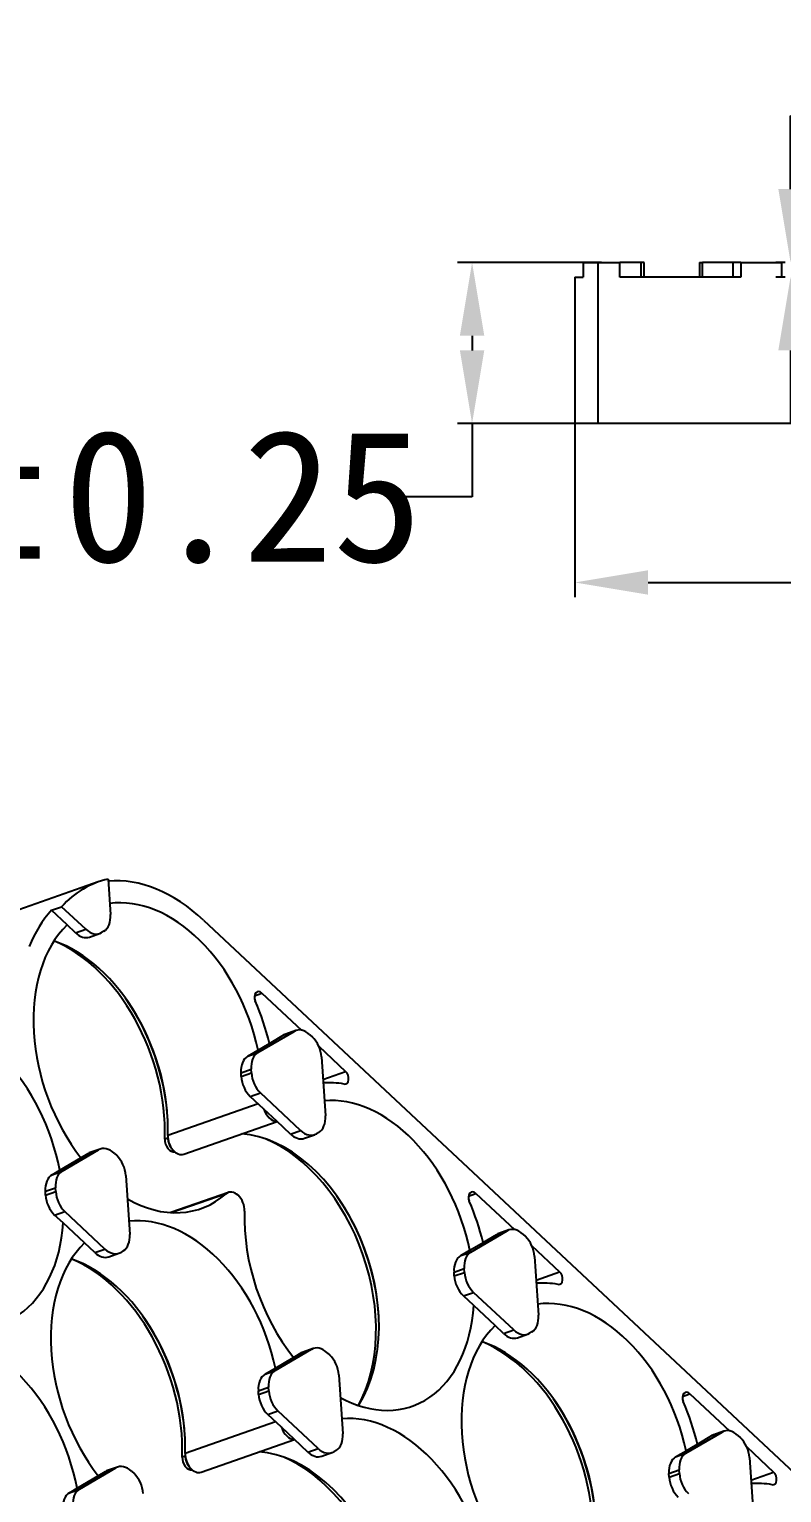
# Model space of a CAD drawing. Header units: millimetres. Extents: x -12 to 988, y -34 to 673.
# Drawn here: x 417.7 to 469.1, y 286.4 to 386.2 of the extents above; entities that cross this region are included whole.
import ezdxf

# ---------------------------------------------------------------- set-up
doc = ezdxf.new("R2010")
doc.units = ezdxf.units.MM
doc.dimstyles.new('副本 Standard', dxfattribs={"dimtxt": 9, "dimasz": 5, "dimexe": 1, "dimexo": 0.5, "dimgap": 0.5, "dimtad": 0, "dimtoh": 1, "dimdec": 1, "dimzin": 0, "dimdsep": 46, "dimtxsty": 'Standard', "dimcen": 0.09, "dimclrd": 3, "dimclre": 3, "dimclrt": 3, "dimadec": 0, "dimazin": 0, "dimtfac": 1, "dimtdec": 1, "dimtofl": 0, "dimtmove": 0, "dimatfit": 3, "dimfxl": 0, "dimtolj": 1, "dimtzin": 0, "dimarcsym": 0})

# ---------------------------------------------------------------- blocks, each defined once
blk = doc.blocks.new('FDGHFGHFDD')
at = {"linetype": 'Continuous'}
for p, q in [((-65.74, 44.361), (73.349, 57.975)), ((-19.76, 47.471), (-19.559, 47.967)), ((-19.559, 47.967), (-15.875, 48.328)), ((-16.111, 48.022), (-16.387, 47.339)), ((-15.27, 48.548), (-15.032, 48.571)), ((-14.272, 48.485), (-11.77, 48.729)), ((-13.604, 48.141), (-10.409, 45.692)), ((-12.385, 47.207), (-11.77, 48.729)), ((-16.69, 45.077), (-16.149, 47.892)), ((-16.642, 46.083), (-16.425, 47.21)), ((-16.425, 47.21), (-16.149, 47.892)), ((-39.668, 45.522), (-39.467, 46.019)), ((-39.467, 46.019), (-35.872, 46.37)), ((-36.686, 43.12), (-36.146, 45.935)), ((-36.422, 45.252), (-36.146, 45.935)), ((-36.108, 46.064), (-36.384, 45.382)), ((-35.267, 46.591), (-35.028, 46.614)), ((-34.269, 46.527), (-31.678, 46.781)), ((-33.601, 46.184), (-30.406, 43.734)), ((-32.317, 45.199), (-31.678, 46.781)), ((-16.81, 45.205), (-16.642, 46.083)), ((-36.629, 44.176), (-36.422, 45.252)), ((-16.966, 44.394), (-16.81, 45.205)), ((-16.966, 44.394), (-16.69, 45.077)), ((-59.576, 43.573), (-59.375, 44.07)), ((-59.375, 44.07), (-55.691, 44.431)), ((-56.506, 41.18), (-55.965, 43.995)), ((-56.241, 43.313), (-55.965, 43.995)), ((-55.927, 44.125), (-56.203, 43.442)), ((-55.086, 44.651), (-54.848, 44.674)), ((-54.088, 44.587), (-51.586, 44.832)), ((-53.42, 44.244), (-50.225, 41.794)), ((-52.201, 43.309), (-51.586, 44.832)), ((-36.827, 43.141), (-36.629, 44.176)), ((-16.42, 43.307), (-16.144, 43.989)), ((-15.941, 43.832), (-16.144, 43.989)), ((-56.458, 42.186), (-56.241, 43.313)), ((-36.962, 42.437), (-36.827, 43.141)), ((-36.962, 42.437), (-36.686, 43.12)), ((-16.217, 43.15), (-16.42, 43.307)), ((-16.217, 43.15), (-15.941, 43.832)), ((-56.626, 41.308), (-56.458, 42.186)), ((-36.417, 41.35), (-36.141, 42.032)), ((-35.938, 41.875), (-36.141, 42.032)), ((-30.203, 41.651), (-29.927, 42.333)), ((-29.855, 42.647), (-29.888, 42.467)), ((-72.145, 41.311), (-70.222, 39.837)), ((-56.782, 40.497), (-56.626, 41.308)), ((-56.782, 40.497), (-56.506, 41.18)), ((-36.214, 41.192), (-36.417, 41.35)), ((-36.214, 41.192), (-35.938, 41.875)), ((-34.781, 40.758), (-34.505, 41.441)), ((-30.769, 41.807), (-34.505, 41.441)), ((-31.835, 41.047), (-33.812, 40.853)), ((-31.044, 41.124), (-31.835, 41.047)), ((-31.044, 41.124), (-30.769, 41.807)), ((-72.449, 40.675), (-75.485, 33.168)), ((-56.236, 39.41), (-55.96, 40.092)), ((-55.757, 39.935), (-55.96, 40.092)), ((-50.022, 39.711), (-49.746, 40.393)), ((-49.674, 40.707), (-49.707, 40.527)), ((-33.812, 40.853), (-34.781, 40.758)), ((-56.033, 39.253), (-56.236, 39.41)), ((-56.033, 39.253), (-55.757, 39.935)), ((-54.635, 32.814), (-52.108, 39.063)), ((-54.6, 38.819), (-54.324, 39.501)), ((-53.327, 38.943), (-54.6, 38.819)), ((-50.588, 39.867), (-54.324, 39.501)), ((-52.137, 39.06), (-53.327, 38.943)), ((-50.864, 39.184), (-52.137, 39.06)), ((-50.864, 39.184), (-50.588, 39.867)), ((-70.019, 37.753), (-69.743, 38.436)), ((-69.671, 38.75), (-69.704, 38.57)), ((-53.876, 38.89), (-56.325, 32.833)), ((-73.106, 37.007), (-72.83, 37.69)), ((-71.652, 37.15), (-73.106, 37.007)), ((-70.585, 37.909), (-72.83, 37.69)), ((-70.861, 37.227), (-71.652, 37.15)), ((-70.861, 37.227), (-70.585, 37.909)), ((-50.671, 33.378), (-52.236, 29.508)), ((-50.707, 33.19), (-52.168, 29.577)), ((-56.184, 32.716), (-56.265, 32.514)), ((-56.236, 32.757), (-56.123, 32.668)), ((-55.613, 32.462), (-55.471, 32.447)), ((-38.007, 31.221), (-37.769, 31.244)), ((-39.427, 27.75), (-38.887, 30.565)), ((-39.163, 29.883), (-38.887, 30.565)), ((-38.849, 30.694), (-39.125, 30.012)), ((-36.342, 30.814), (-33.147, 28.364)), ((-57.827, 29.281), (-57.588, 29.304)), ((-39.548, 27.878), (-39.277, 29.291)), ((-39.277, 29.291), (-39.163, 29.883)), ((-59.246, 25.81), (-58.706, 28.625)), ((-58.982, 27.943), (-58.706, 28.625)), ((-58.668, 28.755), (-58.944, 28.072)), ((-56.161, 28.874), (-52.966, 26.424)), ((-59.408, 25.723), (-59.091, 27.377)), ((-59.091, 27.377), (-58.982, 27.943)), ((-39.703, 27.067), (-39.548, 27.878)), ((-39.703, 27.067), (-39.427, 27.75)), ((-32.944, 26.281), (-32.668, 26.963)), ((-32.595, 27.277), (-32.629, 27.097)), ((-39.158, 25.98), (-38.882, 26.662)), ((-38.954, 25.823), (-39.158, 25.98)), ((-38.954, 25.823), (-38.679, 26.505)), ((-38.679, 26.505), (-38.882, 26.662)), ((-37.522, 25.389), (-37.246, 26.071)), ((-33.509, 26.437), (-37.246, 26.071)), ((-33.785, 25.754), (-33.509, 26.437)), ((-59.522, 25.127), (-59.246, 25.81)), ((-59.522, 25.127), (-59.408, 25.723)), ((-52.763, 24.341), (-52.487, 25.023)), ((-52.415, 25.337), (-52.448, 25.157)), ((-36.797, 25.459), (-39.247, 19.403)), ((-37.557, 19.384), (-35.03, 25.632)), ((-36.249, 25.513), (-37.522, 25.389)), ((-35.058, 25.63), (-36.249, 25.513)), ((-33.785, 25.754), (-35.058, 25.63)), ((-58.977, 24.04), (-58.701, 24.722)), ((-58.774, 23.883), (-58.977, 24.04)), ((-58.774, 23.883), (-58.498, 24.565)), ((-58.498, 24.565), (-58.701, 24.722)), ((-57.341, 23.449), (-57.065, 24.131)), ((-53.329, 24.497), (-57.065, 24.131)), ((-53.605, 23.814), (-53.329, 24.497)), ((-56.55, 23.526), (-57.341, 23.449)), ((-54.573, 23.72), (-56.55, 23.526)), ((-53.605, 23.814), (-54.573, 23.72)), ((-39.106, 19.286), (-39.187, 19.084)), ((-39.158, 19.326), (-39.045, 19.238)), ((-38.535, 19.032), (-38.392, 19.017)), ((-42.168, 12.38), (-41.628, 15.195)), ((-41.904, 14.513), (-41.628, 15.195)), ((-41.59, 15.325), (-41.866, 14.642)), ((-40.748, 15.851), (-40.51, 15.874)), ((-42.013, 13.947), (-41.904, 14.513)), ((-42.33, 12.293), (-42.013, 13.947)), ((-42.444, 11.697), (-42.168, 12.38)), ((-42.444, 11.697), (-42.33, 12.293))]:
    blk.add_line(p, q, dxfattribs=at)
for centre, major_axis, start_param, end_param in [((-19.376, 47.604), (0.464, -0.187), 2.228639, 4.815045), ((-14.721, 47.459), (1.391, -0.562), 2.228639, 3.274328), ((-14.483, 47.483), (1.391, -0.562), 1.182949, 2.228639), ((-1.726, 41.145), (-11.264, 4.555), 5.925418, 6.092179), ((-11.587, 48.367), (0.464, -0.187), 5.925418, 8.511824), ((-21.367, 39.222), (10.105, -4.087), 1.387956, 3.006154), ((-21.367, 39.222), (-11.264, 4.555), 4.562962, 4.815045), ((-14.997, 46.777), (1.391, -0.562), 3.141591, 3.274328), ((-39.284, 45.656), (0.464, -0.187), 2.228639, 4.815045), ((-34.718, 45.502), (1.391, -0.562), 2.228639, 3.274328), ((-34.479, 45.525), (1.391, -0.562), 1.182949, 2.228639), ((-21.634, 39.196), (-11.264, 4.555), 5.925418, 6.099445), ((-31.495, 46.418), (0.464, -0.187), 5.925418, 8.511824), ((-41.542, 37.247), (10.105, -4.087), 1.371208, 2.973511), ((-41.275, 37.274), (-11.264, 4.555), 4.570369, 4.815045), ((-34.994, 44.82), (1.391, -0.562), 3.141591, 3.274328), ((-15.261, 44.644), (1.391, -0.562), 3.274328, 4.320018), ((-61.183, 35.325), (11.542, -4.668), 2.228639, 2.97418), ((-59.192, 43.707), (0.464, -0.187), 2.228639, 4.815045), ((-54.537, 43.562), (1.391, -0.562), 2.228639, 3.274328), ((-54.299, 43.585), (1.391, -0.562), 1.182949, 2.228639), ((-41.542, 37.247), (-11.264, 4.555), 5.925418, 6.092179), ((-51.403, 44.469), (0.464, -0.187), 5.925418, 8.511824), ((-15.537, 43.962), (1.391, -0.562), 3.274328, 4.320018), ((-61.183, 35.325), (10.105, -4.087), 1.387956, 3.006154), ((-61.183, 35.325), (-11.264, 4.555), 4.562962, 4.815045), ((-54.813, 42.88), (1.391, -0.562), 3.141591, 3.274328), ((-35.258, 42.687), (1.391, -0.562), 3.274328, 4.320018), ((-31.284, 43.076), (1.391, -0.562), 0.13726, 1.182949), ((-15.333, 43.804), (1.391, -0.562), 4.320018, 5.370231), ((-15.057, 44.487), (1.391, -0.562), 4.320018, 5.370231), ((-35.534, 42.004), (1.391, -0.562), 3.274328, 4.320018), ((-31.318, 42.895), (1.391, -0.562), 5.370231, 6.420445), ((-60.907, 36.007), (-11.542, 4.668), 6.199532, 6.63581), ((-55.077, 40.747), (1.391, -0.562), 3.274328, 4.320018), ((-51.103, 41.136), (1.391, -0.562), 0.13726, 1.182949), ((-35.33, 41.847), (1.391, -0.562), 4.320018, 5.370231), ((-35.054, 42.53), (1.391, -0.562), 4.320018, 5.370231), ((-21.367, 39.222), (10.105, -4.087), 3.449078, 5.180655), ((-24.127, 32.398), (-10.429, 4.218), 4.190021, 5.73772), ((-23.948, 32.842), (-10.105, 4.087), 4.190021, 5.79317), ((-31.594, 42.213), (1.391, -0.562), 5.370231, 6.283179), ((-55.353, 40.064), (1.391, -0.562), 3.274328, 4.320018), ((-51.137, 40.955), (1.391, -0.562), 5.370231, 6.420445), ((-41.542, 37.247), (10.105, -4.087), 5.639791, 7.291385), ((-24.044, 32.603), (10.429, -4.218), 1.173599, 1.968038), ((-71.1, 39.178), (1.391, -0.562), 0.13726, 1.182949), ((-55.149, 39.907), (1.391, -0.562), 4.320018, 5.370231), ((-54.873, 40.59), (1.391, -0.562), 4.320018, 5.370231), ((-53.028, 39.588), (-0.973, 0.394), 1.536659, 2.920619), ((-44.122, 30.867), (-10.105, 4.087), 3.63171, 6.00325), ((-44.302, 30.423), (-10.429, 4.218), 3.682689, 5.737605), ((-51.413, 40.273), (1.391, -0.562), 5.370231, 6.283179), ((-71.134, 38.998), (1.391, -0.562), 5.370231, 6.420445), ((-44.219, 30.628), (10.429, -4.218), 1.17357, 1.967924), ((-61.183, 35.325), (11.542, -4.668), 3.494217, 3.799435), ((-61.183, 35.325), (10.105, -4.087), 3.449078, 5.180655), ((-63.943, 28.501), (-10.429, 4.218), 4.190021, 5.73772), ((-63.764, 28.944), (-10.105, 4.087), 4.190021, 5.79317), ((-71.41, 38.316), (1.391, -0.562), 5.370231, 6.283179), ((-63.86, 28.706), (10.429, -4.218), 1.173599, 1.968038), ((-61.183, 35.325), (10.105, -4.087), 5.623346, 6.550442), ((-49.697, 32.984), (-0.973, 0.394), 4.190021, 6.550442), ((-41.542, 37.247), (10.105, -4.087), 4.190021, 5.197519), ((-55.608, 33.208), (0.973, -0.394), 4.190021, 6.283161), ((-55.788, 32.764), (0.649, -0.262), 4.190021, 6.168902), ((-55.705, 32.969), (-0.649, 0.262), 1.166929, 1.974709), ((-37.458, 30.132), (1.391, -0.562), 2.228639, 3.274328), ((-37.22, 30.155), (1.391, -0.562), 1.182949, 2.228639), ((-24.464, 23.817), (10.105, -4.087), 1.354363, 2.973498), ((-44.105, 21.895), (10.105, -4.087), 1.387956, 2.989808), ((-37.734, 29.45), (1.391, -0.562), 3.141591, 3.274328), ((-57.278, 28.192), (1.391, -0.562), 2.228639, 3.274328), ((-57.039, 28.216), (1.391, -0.562), 1.182949, 2.228639), ((-64.28, 19.92), (10.105, -4.087), 1.354363, 2.973498), ((-57.554, 27.51), (1.391, -0.562), 3.141591, 3.274328), ((-34.025, 27.706), (1.391, -0.562), 0.13726, 1.182949), ((-38.275, 26.634), (1.391, -0.562), 3.274328, 4.320018), ((-37.999, 27.317), (1.391, -0.562), 3.274328, 4.320018), ((-34.058, 27.525), (1.391, -0.562), 5.370231, 6.420445), ((-53.844, 25.766), (1.391, -0.562), 0.13726, 1.182949), ((-37.795, 27.16), (1.391, -0.562), 4.320018, 5.370231), ((-27.044, 17.437), (-10.105, 4.087), 3.63171, 6.00325), ((-34.334, 26.843), (1.391, -0.562), 5.370231, 6.283179), ((-58.094, 24.694), (1.391, -0.562), 3.274328, 4.320018), ((-57.818, 25.377), (1.391, -0.562), 3.274328, 4.320018), ((-53.878, 25.585), (1.391, -0.562), 5.370231, 6.420445), ((-38.071, 26.477), (1.391, -0.562), 4.320018, 5.370231), ((-35.95, 26.158), (-0.973, 0.394), 1.536659, 2.920619), ((-27.223, 16.993), (-10.429, 4.218), 3.682689, 5.737605), ((-57.614, 25.22), (1.391, -0.562), 4.320018, 5.370231), ((-46.865, 15.071), (-10.429, 4.218), 4.190021, 5.73772), ((-54.154, 24.903), (1.391, -0.562), 5.370231, 6.283179), ((-57.89, 24.537), (1.391, -0.562), 4.320018, 5.370231), ((-64.28, 19.92), (10.105, -4.087), 5.639791, 7.291385), ((-44.105, 21.895), (10.105, -4.087), 3.449078, 5.180655), ((-46.685, 15.514), (-10.105, 4.087), 4.190021, 5.79317), ((-46.782, 15.275), (10.429, -4.218), 1.173599, 1.968038), ((-38.53, 19.778), (0.973, -0.394), 4.190021, 6.283161), ((-38.709, 19.334), (0.649, -0.262), 4.190021, 6.168902), ((-38.627, 19.539), (-0.649, 0.262), 1.166929, 1.974709), ((-40.199, 14.762), (1.391, -0.562), 2.228639, 3.274328), ((-39.961, 14.785), (1.391, -0.562), 1.182949, 2.228639), ((-47.201, 6.49), (10.105, -4.087), 1.354363, 2.973498), ((-40.475, 14.08), (1.391, -0.562), 3.141591, 3.274328), ((-40.739, 11.947), (1.391, -0.562), 3.274328, 4.320018), ((-41.015, 11.264), (1.391, -0.562), 3.274328, 4.320018)]:
    blk.add_ellipse(centre, major_axis=major_axis, ratio=0.67687, start_param=start_param, end_param=end_param, dxfattribs=at)
blk = doc.blocks.new('*D6')
at = {"color": 3, "lineweight": -2, "transparency": 16777216}
for p, q in [((454.959, 360.981), (454.959, 347.502)), ((759.395, 360.981), (759.395, 347.502)), ((459.959, 348.502), (581.927, 348.502)), ((754.395, 348.502), (632.427, 348.502))]:
    blk.add_line(p, q, dxfattribs=at)
at = {"color": 3, "transparency": 16777216}
for points in [[(459.959, 349.335), (459.959, 347.668), (454.959, 348.502)], [(754.395, 349.335), (754.395, 347.668), (759.395, 348.502)]]:
    blk.add_solid(points, dxfattribs=at)
at = {"layer": 'Defpoints', "color": 0, "transparency": 16777216}
for p in [(454.959, 361.481), (759.395, 361.481), (759.395, 348.502)]:
    blk.add_point(p, dxfattribs=at)
at = {"color": 3, "transparency": 16777216, "insert": (607.177, 348.502), "char_height": 9, "width": 67.70784, "attachment_point": 5}
blk.add_mtext('\\A1;304.4%%P1', dxfattribs=at)
blk = doc.blocks.new('*D8')
at = {"color": 3, "lineweight": -2, "transparency": 16777216}
for p, q in [((456.783, 370.337), (446.946, 370.337)), ((447.946, 365.337), (447.946, 364.337)), ((456.783, 359.337), (446.946, 359.337)), ((447.946, 359.337), (447.946, 354.337)), ((447.946, 354.337), (442.946, 354.337))]:
    blk.add_line(p, q, dxfattribs=at)
at = {"color": 3, "transparency": 16777216}
for points in [[(447.113, 365.337), (448.78, 365.337), (447.946, 370.337)], [(447.113, 364.337), (448.78, 364.337), (447.946, 359.337)]]:
    blk.add_solid(points, dxfattribs=at)
at = {"layer": 'Defpoints', "color": 0, "transparency": 16777216}
for p in [(457.283, 370.337), (447.946, 359.337), (457.283, 359.337)]:
    blk.add_point(p, dxfattribs=at)
at = {"color": 3, "transparency": 16777216, "insert": (413.946, 354.337), "char_height": 9, "width": 55.0139, "attachment_point": 5}
blk.add_mtext('\\A1;11.0%%P0.25', dxfattribs=at)
blk = doc.blocks.new('*D9')
at = {"color": 3, "lineweight": -2, "transparency": 16777216}
for p, q in [((469.683, 375.337), (469.683, 380.337)), ((469.683, 380.337), (474.683, 380.337)), ((469.326, 370.337), (468.683, 370.337)), ((469.326, 369.337), (468.683, 369.337)), ((469.683, 364.337), (469.683, 359.337))]:
    blk.add_line(p, q, dxfattribs=at)
at = {"color": 3, "transparency": 16777216}
for points in [[(468.85, 375.337), (470.516, 375.337), (469.683, 370.337)], [(468.85, 364.337), (470.516, 364.337), (469.683, 369.337)]]:
    blk.add_solid(points, dxfattribs=at)
at = {"layer": 'Defpoints', "color": 0, "transparency": 16777216}
for p in [(469.683, 370.337), (469.826, 370.337), (469.826, 369.337)]:
    blk.add_point(p, dxfattribs=at)
at = {"color": 3, "transparency": 16777216, "insert": (481.933, 380.337), "char_height": 9, "attachment_point": 5}
blk.add_mtext('\\A1;1.0', dxfattribs=at)

msp = doc.modelspace()

# ---------------------------------------------------------------- linework, layer by layer
at = {"linetype": 'Continuous'}
for p, q in [((455.535, 370.337), (456.534, 370.337)), ((455.535, 370.337), (455.535, 369.337)), ((456.534, 370.337), (458.032, 370.337)), ((456.534, 370.337), (456.534, 359.337)), ((458.032, 369.337), (458.032, 370.337)), ((459.493, 370.337), (458.032, 370.337)), ((459.695, 370.337), (459.493, 370.337)), ((459.493, 369.337), (459.493, 370.337)), ((459.695, 369.337), (459.695, 370.337)), ((463.474, 370.337), (463.676, 370.337)), ((463.474, 370.337), (463.474, 369.337)), ((463.676, 369.337), (463.676, 370.337)), ((465.777, 370.337), (463.676, 370.337)), ((466.292, 370.337), (465.777, 370.337)), ((465.777, 369.337), (465.777, 370.337)), ((466.292, 370.337), (469.082, 370.337)), ((466.292, 370.337), (466.292, 369.337)), ((469.082, 369.337), (469.082, 370.337)), ((454.959, 369.337), (455.535, 369.337)), ((454.959, 369.337), (454.959, 359.337)), ((466.292, 369.337), (458.032, 369.337)), ((456.534, 359.337), (454.959, 359.337)), ((478.634, 359.337), (456.534, 359.337))]:
    msp.add_line(p, q, dxfattribs=at)

# ---------------------------------------------------------------- block references
at = {"lineweight": 70, "rotation": 311.3095492507886}
msp.add_blockref('FDGHFGHFDD', (439.694, 246.797), dxfattribs=at)

# ---------------------------------------------------------------- dimensions: what is measured, and where the dimension line sits
dim = msp.add_linear_dim(base=(469.683, 370.337), p1=(469.826, 369.337), p2=(469.826, 370.337), angle=90, dimstyle='副本 Standard')
dim.commit()
dim.dimension.update_dxf_attribs({"geometry": '*D9', "text_midpoint": (481.933, 380.337)})
dim = msp.add_linear_dim(base=(447.946, 359.337), p1=(457.283, 370.337), p2=(457.283, 359.337), angle=90, text='<>%%P0.25', dimstyle='副本 Standard')
dim.commit()
dim.dimension.update_dxf_attribs({"geometry": '*D8', "text_midpoint": (413.946, 354.337)})
dim = msp.add_linear_dim(base=(759.395, 348.502), p1=(454.959, 361.481), p2=(759.395, 361.481), text='<>%%P1', dimstyle='副本 Standard')
dim.commit()
dim.dimension.update_dxf_attribs({"geometry": '*D6', "text_midpoint": (607.177, 348.502)})

doc.saveas('drawing.dxf')
